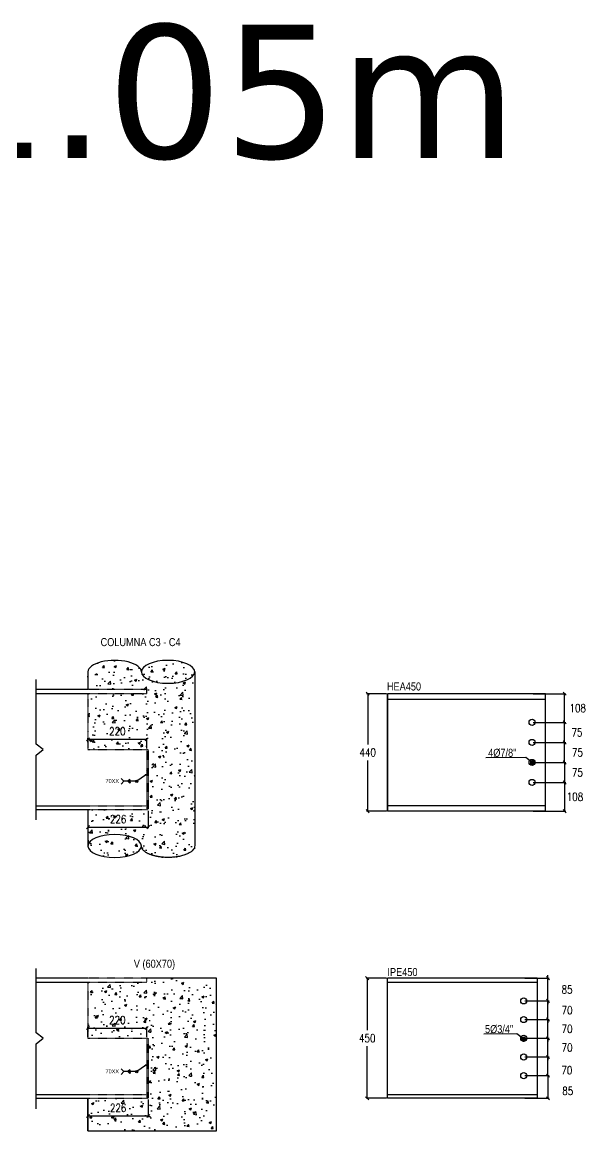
# Model space of a CAD drawing. Header units: millimetres. Extents: x -999 to 93225, y -17477 to 29086.
# Drawn here: x 10739 to 12855, y -8623 to -4469 of the extents above; entities that cross this region are included whole.
import ezdxf
from ezdxf.enums import TextEntityAlignment as Align

# ---------------------------------------------------------------- set-up
doc = ezdxf.new("R2010")
doc.units = ezdxf.units.MM
doc.header["$LTSCALE"] = 0.4
doc.linetypes.add('DXK_LINE_DOT1', pattern=[1.8814, 0.9407, -0.9407])
doc.layers.get('0').update_dxf_attribs({"color": 255})
for name, color, linetype in [('COTAS', 8, 'Continuous'), ('P-PLATINA', 6, 'Continuous'), ('perforaciones', 1, 'Continuous'), ('TEXTO GENRAL', 3, 'Continuous'), ('TITULO', 3, 'Continuous'), ('VIGAS', 5, 'Continuous')]:
    doc.layers.add(name, color=color, linetype=linetype)
doc.styles.add('Arial Narrow', font='', dxfattribs={"height": 0.2})
doc.styles.add('CNI_COTAS', font='romans.shx', dxfattribs={"width": 0.8})
doc.styles.add('ROMANS', font='DINGRAFO.SHX')
doc.styles.add('TEXTO GENERAL', font='verdana.ttf', dxfattribs={"height": 0.9})
doc.styles.get('Arial Narrow').set_extended_font_data('Arial Narrow')
doc.dimstyles.new('1.1', dxfattribs={"dimscale": 0, "dimtxt": 15, "dimasz": 20, "dimexe": 2, "dimexo": 2, "dimgap": 7, "dimtad": 1, "dimdec": 0, "dimzin": 4, "dimdsep": 46, "dimtxsty": 'CNI_COTAS', "dimblk": 'DOTSMALL', "dimcen": 0, "dimclrd": 256, "dimclrt": 3, "dimadec": 0, "dimazin": 0, "dimtfac": 1, "dimtdec": 0, "dimtmove": 2, "dimatfit": 0, "dimldrblk": 'DOT', "dimfxl": 0.05, "dimtolj": 1, "dimtzin": 0, "dimarcsym": 1})
doc.dimstyles.new('1.4', dxfattribs={"dimscale": 0, "dimtxt": 30, "dimasz": 12, "dimexe": 4, "dimexo": 4, "dimgap": 15, "dimtad": 1, "dimdec": 0, "dimzin": 4, "dimdsep": 46, "dimtxsty": 'CNI_COTAS', "dimblk": 'OBLIQUE', "dimcen": -0.09, "dimclrd": 256, "dimclrt": 3, "dimadec": 0, "dimazin": 0, "dimtfac": 1, "dimtdec": 0, "dimtmove": 2, "dimatfit": 0, "dimldrblk": 'DOT', "dimfxl": 0.05, "dimtolj": 1, "dimtzin": 0, "dimarcsym": 0})

# ---------------------------------------------------------------- blocks, each defined once
blk = doc.blocks.new('_Oblique')
at = {"color": 0, "linetype": 'ByBlock', "lineweight": -2}
blk.add_line((-0.5, -0.5), (0.5, 0.5), dxfattribs=at)
blk = doc.blocks.new('*D641')
at = {"layer": 'COTAS', "color": 0, "lineweight": -2, "transparency": 16777216}
for p, q in [((10985.4, -8272.6), (10985.4, -8234.2)), ((11205.4, -8272.6), (11205.4, -8234.2))]:
    blk.add_line(p, q, dxfattribs=at)
at = {"layer": 'COTAS', "lineweight": -2, "transparency": 16777216}
blk.add_line((10985.4, -8238.2), (11205.4, -8238.2), dxfattribs=at)
at = {"layer": 'Defpoints', "color": 0, "transparency": 16777216}
for p in [(11205.4, -8238.2), (10985.4, -8276.6), (11205.4, -8276.6)]:
    blk.add_point(p, dxfattribs=at)
at = {"layer": 'COTAS', "lineweight": -2, "transparency": 16777216, "xscale": 12, "yscale": 12, "zscale": 12, "rotation": 180}
blk.add_blockref('_Oblique', (10985.4, -8238.2), dxfattribs=at)
at = {"layer": 'COTAS', "lineweight": -2, "transparency": 16777216, "xscale": 12, "yscale": 12, "zscale": 12}
blk.add_blockref('_Oblique', (11205.4, -8238.2), dxfattribs=at)
at = {"layer": 'COTAS', "color": 3, "transparency": 16777216, "insert": (11095.4, -8208.2), "char_height": 30, "attachment_point": 5, "style": 'CNI_COTAS'}
blk.add_mtext('\\A1;220', dxfattribs=at)
blk = doc.blocks.new('_Dot')
at = {"color": 0, "linetype": 'ByBlock', "lineweight": -2}
blk.add_line((-0.5, 0), (-1, 0), dxfattribs=at)
at = {"color": 0, "linetype": 'ByBlock', "const_width": 0.5}
blk.add_lwpolyline([(-0.25, 0, 1), (0.25, 0, 1)], format="xyb", close=True, dxfattribs=at)
blk = doc.blocks.new('*D642')
at = {"layer": 'COTAS', "color": 0, "lineweight": -2, "transparency": 16777216}
for p, q in [((10985.4, -8505.6), (10985.4, -8571.7)), ((11211.4, -8505.6), (11211.4, -8571.7))]:
    blk.add_line(p, q, dxfattribs=at)
at = {"layer": 'COTAS', "lineweight": -2, "transparency": 16777216}
blk.add_line((10985.4, -8567.7), (11211.4, -8567.7), dxfattribs=at)
at = {"layer": 'Defpoints', "color": 0, "transparency": 16777216}
for p in [(10985.4, -8501.6), (11211.4, -8501.6), (11211.4, -8567.7)]:
    blk.add_point(p, dxfattribs=at)
at = {"layer": 'COTAS', "lineweight": -2, "transparency": 16777216, "xscale": 12, "yscale": 12, "zscale": 12, "rotation": 180}
blk.add_blockref('_Oblique', (10985.4, -8567.7), dxfattribs=at)
at = {"layer": 'COTAS', "lineweight": -2, "transparency": 16777216, "xscale": 12, "yscale": 12, "zscale": 12}
blk.add_blockref('_Oblique', (11211.4, -8567.7), dxfattribs=at)
at = {"layer": 'COTAS', "color": 3, "transparency": 16777216, "insert": (11098.4, -8537.7), "char_height": 30, "attachment_point": 5, "style": 'CNI_COTAS'}
blk.add_mtext('\\A1;226', dxfattribs=at)
blk = doc.blocks.new('*D678')
at = {"layer": 'COTAS', "color": 0, "lineweight": -2, "transparency": 16777216}
for p, q in [((12103.7, -6985.4), (12029.9, -6985.4)), ((12103.7, -7425.4), (12029.9, -7425.4))]:
    blk.add_line(p, q, dxfattribs=at)
at = {"layer": 'COTAS', "lineweight": -2, "transparency": 16777216}
for p, q in [((12033.9, -6985.4), (12033.9, -7175.4)), ((12033.9, -7425.4), (12033.9, -7235.4))]:
    blk.add_line(p, q, dxfattribs=at)
at = {"layer": 'Defpoints', "color": 0, "transparency": 16777216}
for p in [(12107.7, -6985.4), (12033.9, -7425.4), (12107.7, -7425.4)]:
    blk.add_point(p, dxfattribs=at)
at = {"layer": 'COTAS', "lineweight": -2, "transparency": 16777216, "xscale": 12, "yscale": 12, "zscale": 12}
for p, rotation in [((12033.9, -6985.4), 90), ((12033.9, -7425.4), 270)]:
    blk.add_blockref('_Oblique', p, dxfattribs=dict(at, rotation=rotation))
at = {"layer": 'COTAS', "color": 3, "transparency": 16777216, "insert": (12033.9, -7205.4), "char_height": 30, "attachment_point": 5, "rotation": 0.01, "style": 'CNI_COTAS'}
blk.add_mtext('\\A1;440', dxfattribs=at)
blk = doc.blocks.new('_DotSmall')
at = {"color": 0, "linetype": 'ByBlock', "const_width": 0.5}
blk.add_lwpolyline([(-0.0625, 0, 1), (0.0625, 0, 1)], format="xyb", close=True, dxfattribs=at)
blk = doc.blocks.new('*D713')
at = {"layer": 'COTAS', "color": 0, "lineweight": -2, "transparency": 16777216}
for p, q in [((12103.7, -8051.6), (12028.1, -8051.6)), ((12103.7, -8501.6), (12028.1, -8501.6))]:
    blk.add_line(p, q, dxfattribs=at)
at = {"layer": 'COTAS', "lineweight": -2, "transparency": 16777216}
for p, q in [((12032.1, -8051.6), (12032.1, -8246.6)), ((12032.1, -8501.6), (12032.1, -8306.6))]:
    blk.add_line(p, q, dxfattribs=at)
at = {"layer": 'Defpoints', "color": 0, "transparency": 16777216}
for p in [(12032.1, -8051.6), (12107.7, -8051.6), (12107.7, -8501.6)]:
    blk.add_point(p, dxfattribs=at)
at = {"layer": 'COTAS', "lineweight": -2, "transparency": 16777216, "xscale": 12, "yscale": 12, "zscale": 12}
for p, rotation in [((12032.1, -8051.6), 90), ((12032.1, -8501.6), 270)]:
    blk.add_blockref('_Oblique', p, dxfattribs=dict(at, rotation=rotation))
at = {"layer": 'COTAS', "color": 3, "transparency": 16777216, "insert": (12032.1, -8276.6), "char_height": 30, "attachment_point": 5, "rotation": 0.01, "style": 'CNI_COTAS'}
blk.add_mtext('\\A1;450', dxfattribs=at)
blk = doc.blocks.new('*D770')
at = {"layer": 'COTAS', "color": 0, "lineweight": -2, "transparency": 16777216}
for p, q in [((12622.7, -8206.6), (12713.6, -8206.6)), ((12622.7, -8276.6), (12713.6, -8276.6))]:
    blk.add_line(p, q, dxfattribs=at)
at = {"layer": 'COTAS', "lineweight": -2, "transparency": 16777216}
for p, q in [((12709.6, -8206.6), (12709.6, -8194.6)), ((12709.6, -8276.6), (12709.6, -8206.6)), ((12709.6, -8276.6), (12709.6, -8288.6))]:
    blk.add_line(p, q, dxfattribs=at)
at = {"layer": 'Defpoints', "color": 0, "transparency": 16777216}
for p in [(12618.7, -8206.6), (12709.6, -8206.6), (12618.7, -8276.6)]:
    blk.add_point(p, dxfattribs=at)
at = {"layer": 'COTAS', "lineweight": -2, "transparency": 16777216, "xscale": 12, "yscale": 12, "zscale": 12}
for p, rotation in [((12709.6, -8206.6), 270), ((12709.6, -8276.6), 90)]:
    blk.add_blockref('_Oblique', p, dxfattribs=dict(at, rotation=rotation))
at = {"layer": 'COTAS', "color": 3, "transparency": 16777216, "insert": (12781.1, -8241.6), "char_height": 30, "attachment_point": 5, "rotation": 0.01, "style": 'CNI_COTAS'}
blk.add_mtext('\\A1;70', dxfattribs=at)
blk = doc.blocks.new('*D765')
at = {"layer": 'COTAS', "lineweight": -2, "transparency": 16777216}
for p, q in [((12709.6, -8276.6), (12709.6, -8264.6)), ((12709.6, -8346.6), (12709.6, -8276.6)), ((12709.6, -8346.6), (12709.6, -8358.6))]:
    blk.add_line(p, q, dxfattribs=at)
at = {"layer": 'COTAS', "color": 0, "lineweight": -2, "transparency": 16777216}
for p, q in [((12622.7, -8276.6), (12713.6, -8276.6)), ((12622.7, -8346.6), (12713.6, -8346.6))]:
    blk.add_line(p, q, dxfattribs=at)
at = {"layer": 'Defpoints', "color": 0, "transparency": 16777216}
for p in [(12618.7, -8276.6), (12709.6, -8276.6), (12618.7, -8346.6)]:
    blk.add_point(p, dxfattribs=at)
at = {"layer": 'COTAS', "lineweight": -2, "transparency": 16777216, "xscale": 12, "yscale": 12, "zscale": 12}
for p, rotation in [((12709.6, -8276.6), 270), ((12709.6, -8346.6), 90)]:
    blk.add_blockref('_Oblique', p, dxfattribs=dict(at, rotation=rotation))
at = {"layer": 'COTAS', "color": 3, "transparency": 16777216, "insert": (12781.1, -8311.6), "char_height": 30, "attachment_point": 5, "rotation": 0.01, "style": 'CNI_COTAS'}
blk.add_mtext('\\A1;70', dxfattribs=at)
blk = doc.blocks.new('*D766')
at = {"layer": 'COTAS', "color": 0, "lineweight": -2, "transparency": 16777216}
for p, q in [((12622.7, -8346.6), (12713.6, -8346.6)), ((12622.7, -8416.6), (12713.6, -8416.6))]:
    blk.add_line(p, q, dxfattribs=at)
at = {"layer": 'COTAS', "lineweight": -2, "transparency": 16777216}
blk.add_line((12709.6, -8416.6), (12709.6, -8346.6), dxfattribs=at)
at = {"layer": 'Defpoints', "color": 0, "transparency": 16777216}
for p in [(12618.7, -8346.6), (12709.6, -8346.6), (12618.7, -8416.6)]:
    blk.add_point(p, dxfattribs=at)
at = {"layer": 'COTAS', "lineweight": -2, "transparency": 16777216, "xscale": 12, "yscale": 12, "zscale": 12}
for p, rotation in [((12709.6, -8346.6), 90), ((12709.6, -8416.6), 270)]:
    blk.add_blockref('_Oblique', p, dxfattribs=dict(at, rotation=rotation))
at = {"layer": 'COTAS', "color": 3, "transparency": 16777216, "insert": (12780.4, -8396.6), "char_height": 30, "attachment_point": 5, "rotation": 0.01, "style": 'CNI_COTAS'}
blk.add_mtext('\\A1;70', dxfattribs=at)
blk = doc.blocks.new('*D767')
at = {"layer": 'COTAS', "color": 0, "lineweight": -2, "transparency": 16777216}
for p, q in [((12622.7, -8416.6), (12713.6, -8416.6)), ((12622.7, -8501.6), (12713.6, -8501.6))]:
    blk.add_line(p, q, dxfattribs=at)
at = {"layer": 'COTAS', "lineweight": -2, "transparency": 16777216}
blk.add_line((12709.6, -8416.6), (12709.6, -8501.6), dxfattribs=at)
at = {"layer": 'Defpoints', "color": 0, "transparency": 16777216}
for p in [(12618.7, -8416.6), (12618.7, -8501.6), (12709.6, -8501.6)]:
    blk.add_point(p, dxfattribs=at)
at = {"layer": 'COTAS', "lineweight": -2, "transparency": 16777216, "xscale": 12, "yscale": 12, "zscale": 12}
for p, rotation in [((12709.6, -8416.6), 90), ((12709.6, -8501.6), 270)]:
    blk.add_blockref('_Oblique', p, dxfattribs=dict(at, rotation=rotation))
at = {"layer": 'COTAS', "color": 3, "transparency": 16777216, "insert": (12783.6, -8474.1), "char_height": 30, "attachment_point": 5, "rotation": 0.01, "style": 'CNI_COTAS'}
blk.add_mtext('\\A1;85', dxfattribs=at)
blk = doc.blocks.new('*D768')
at = {"layer": 'COTAS', "color": 0, "lineweight": -2, "transparency": 16777216}
for p, q in [((12622.7, -8136.6), (12713.6, -8136.6)), ((12622.7, -8206.6), (12713.6, -8206.6))]:
    blk.add_line(p, q, dxfattribs=at)
at = {"layer": 'COTAS', "lineweight": -2, "transparency": 16777216}
for p, q in [((12709.6, -8136.6), (12709.6, -8124.6)), ((12709.6, -8206.6), (12709.6, -8136.6)), ((12709.6, -8206.6), (12709.6, -8218.6))]:
    blk.add_line(p, q, dxfattribs=at)
at = {"layer": 'Defpoints', "color": 0, "transparency": 16777216}
for p in [(12618.7, -8136.6), (12709.6, -8136.6), (12618.7, -8206.6)]:
    blk.add_point(p, dxfattribs=at)
at = {"layer": 'COTAS', "lineweight": -2, "transparency": 16777216, "xscale": 12, "yscale": 12, "zscale": 12}
for p, rotation in [((12709.6, -8136.6), 270), ((12709.6, -8206.6), 90)]:
    blk.add_blockref('_Oblique', p, dxfattribs=dict(at, rotation=rotation))
at = {"layer": 'COTAS', "color": 3, "transparency": 16777216, "insert": (12781.1, -8171.6), "char_height": 30, "attachment_point": 5, "rotation": 0.01, "style": 'CNI_COTAS'}
blk.add_mtext('\\A1;70', dxfattribs=at)
blk = doc.blocks.new('*D769')
at = {"layer": 'COTAS', "color": 0, "lineweight": -2, "transparency": 16777216}
for p, q in [((12622.7, -8051.6), (12713.6, -8051.6)), ((12622.7, -8136.6), (12713.6, -8136.6))]:
    blk.add_line(p, q, dxfattribs=at)
at = {"layer": 'COTAS', "lineweight": -2, "transparency": 16777216}
for p, q in [((12709.6, -8051.6), (12709.6, -8039.6)), ((12709.6, -8136.6), (12709.6, -8051.6)), ((12709.6, -8136.6), (12709.6, -8148.6))]:
    blk.add_line(p, q, dxfattribs=at)
at = {"layer": 'Defpoints', "color": 0, "transparency": 16777216}
for p in [(12618.7, -8051.6), (12709.6, -8051.6), (12618.7, -8136.6)]:
    blk.add_point(p, dxfattribs=at)
at = {"layer": 'COTAS', "lineweight": -2, "transparency": 16777216, "xscale": 12, "yscale": 12, "zscale": 12}
for p, rotation in [((12709.6, -8051.6), 270), ((12709.6, -8136.6), 90)]:
    blk.add_blockref('_Oblique', p, dxfattribs=dict(at, rotation=rotation))
at = {"layer": 'COTAS', "color": 3, "transparency": 16777216, "insert": (12781.1, -8094.1), "char_height": 30, "attachment_point": 5, "rotation": 0.01, "style": 'CNI_COTAS'}
blk.add_mtext('\\A1;85', dxfattribs=at)
blk = doc.blocks.new('*D777')
at = {"layer": 'COTAS', "color": 0, "lineweight": -2, "transparency": 16777216}
for p, q in [((12654, -7167.9), (12776.1, -7167.9)), ((12654, -7242.9), (12776.1, -7242.9))]:
    blk.add_line(p, q, dxfattribs=at)
at = {"layer": 'COTAS', "lineweight": -2, "transparency": 16777216}
blk.add_line((12772.1, -7242.9), (12772.1, -7167.9), dxfattribs=at)
at = {"layer": 'Defpoints', "color": 0, "transparency": 16777216}
for p in [(12650, -7167.9), (12772.1, -7167.9), (12650, -7242.9)]:
    blk.add_point(p, dxfattribs=at)
at = {"layer": 'COTAS', "lineweight": -2, "transparency": 16777216, "xscale": 12, "yscale": 12, "zscale": 12}
for p, rotation in [((12772.1, -7167.9), 90), ((12772.1, -7242.9), 270)]:
    blk.add_blockref('_Oblique', p, dxfattribs=dict(at, rotation=rotation))
at = {"layer": 'COTAS', "color": 3, "transparency": 16777216, "insert": (12820.1, -7205.4), "char_height": 30, "attachment_point": 5, "rotation": 0.01, "style": 'CNI_COTAS'}
blk.add_mtext('\\A1;75', dxfattribs=at)
blk = doc.blocks.new('*D778')
at = {"layer": 'COTAS', "color": 0, "lineweight": -2, "transparency": 16777216}
for p, q in [((12654, -7092.9), (12776.1, -7092.9)), ((12654, -7167.9), (12776.1, -7167.9))]:
    blk.add_line(p, q, dxfattribs=at)
at = {"layer": 'COTAS', "lineweight": -2, "transparency": 16777216}
blk.add_line((12772.1, -7167.9), (12772.1, -7092.9), dxfattribs=at)
at = {"layer": 'Defpoints', "color": 0, "transparency": 16777216}
for p in [(12650, -7092.9), (12772.1, -7092.9), (12650, -7167.9)]:
    blk.add_point(p, dxfattribs=at)
at = {"layer": 'COTAS', "lineweight": -2, "transparency": 16777216, "xscale": 12, "yscale": 12, "zscale": 12}
for p, rotation in [((12772.1, -7092.9), 90), ((12772.1, -7167.9), 270)]:
    blk.add_blockref('_Oblique', p, dxfattribs=dict(at, rotation=rotation))
at = {"layer": 'COTAS', "color": 3, "transparency": 16777216, "insert": (12818, -7130.4), "char_height": 30, "attachment_point": 5, "rotation": 0.01, "style": 'CNI_COTAS'}
blk.add_mtext('\\A1;75', dxfattribs=at)
blk = doc.blocks.new('*D779')
at = {"layer": 'COTAS', "color": 0, "lineweight": -2, "transparency": 16777216}
for p, q in [((12654, -6985.4), (12776.1, -6985.4)), ((12654, -7092.9), (12776.1, -7092.9))]:
    blk.add_line(p, q, dxfattribs=at)
at = {"layer": 'COTAS', "lineweight": -2, "transparency": 16777216}
blk.add_line((12772.1, -7092.9), (12772.1, -6985.4), dxfattribs=at)
at = {"layer": 'Defpoints', "color": 0, "transparency": 16777216}
for p in [(12650, -6985.4), (12772.1, -6985.4), (12650, -7092.9)]:
    blk.add_point(p, dxfattribs=at)
at = {"layer": 'COTAS', "lineweight": -2, "transparency": 16777216, "xscale": 12, "yscale": 12, "zscale": 12}
for p, rotation in [((12772.1, -6985.4), 90), ((12772.1, -7092.9), 270)]:
    blk.add_blockref('_Oblique', p, dxfattribs=dict(at, rotation=rotation))
at = {"layer": 'COTAS', "color": 3, "transparency": 16777216, "insert": (12821.1, -7039.2), "char_height": 30, "attachment_point": 5, "rotation": 0.01, "style": 'CNI_COTAS'}
blk.add_mtext('\\A1;108', dxfattribs=at)
blk = doc.blocks.new('*D780')
at = {"layer": 'COTAS', "color": 0, "lineweight": -2, "transparency": 16777216}
for p, q in [((12654, -7242.9), (12776.1, -7242.9)), ((12654, -7317.9), (12776.1, -7317.9))]:
    blk.add_line(p, q, dxfattribs=at)
at = {"layer": 'COTAS', "lineweight": -2, "transparency": 16777216}
blk.add_line((12772.1, -7242.9), (12772.1, -7317.9), dxfattribs=at)
at = {"layer": 'Defpoints', "color": 0, "transparency": 16777216}
for p in [(12650, -7242.9), (12650, -7317.9), (12772.1, -7317.9)]:
    blk.add_point(p, dxfattribs=at)
at = {"layer": 'COTAS', "lineweight": -2, "transparency": 16777216, "xscale": 12, "yscale": 12, "zscale": 12}
for p, rotation in [((12772.1, -7242.9), 90), ((12772.1, -7317.9), 270)]:
    blk.add_blockref('_Oblique', p, dxfattribs=dict(at, rotation=rotation))
at = {"layer": 'COTAS', "color": 3, "transparency": 16777216, "insert": (12820.1, -7280.4), "char_height": 30, "attachment_point": 5, "rotation": 0.01, "style": 'CNI_COTAS'}
blk.add_mtext('\\A1;75', dxfattribs=at)
blk = doc.blocks.new('*D781')
at = {"layer": 'COTAS', "color": 0, "lineweight": -2, "transparency": 16777216}
for p, q in [((12654, -7317.9), (12776.1, -7317.9)), ((12654, -7425.4), (12776.1, -7425.4))]:
    blk.add_line(p, q, dxfattribs=at)
at = {"layer": 'COTAS', "lineweight": -2, "transparency": 16777216}
blk.add_line((12772.1, -7317.9), (12772.1, -7425.4), dxfattribs=at)
at = {"layer": 'Defpoints', "color": 0, "transparency": 16777216}
for p in [(12650, -7317.9), (12650, -7425.4), (12772.1, -7425.4)]:
    blk.add_point(p, dxfattribs=at)
at = {"layer": 'COTAS', "lineweight": -2, "transparency": 16777216, "xscale": 12, "yscale": 12, "zscale": 12}
for p, rotation in [((12772.1, -7317.9), 90), ((12772.1, -7425.4), 270)]:
    blk.add_blockref('_Oblique', p, dxfattribs=dict(at, rotation=rotation))
at = {"layer": 'COTAS', "color": 3, "transparency": 16777216, "insert": (12810.6, -7371.7), "char_height": 30, "attachment_point": 5, "rotation": 0.01, "style": 'CNI_COTAS'}
blk.add_mtext('\\A1;108', dxfattribs=at)
blk = doc.blocks.new('*D824')
at = {"layer": 'COTAS', "color": 0, "lineweight": -2, "transparency": 16777216}
for p, q in [((10985.4, -7167.5), (10985.4, -7152.3)), ((11205.4, -7190.7), (11205.4, -7152.3))]:
    blk.add_line(p, q, dxfattribs=at)
at = {"layer": 'COTAS', "lineweight": -2, "transparency": 16777216}
blk.add_line((10985.4, -7156.3), (11205.4, -7156.3), dxfattribs=at)
at = {"layer": 'Defpoints', "color": 0, "transparency": 16777216}
for p in [(10985.4, -7171.5), (11205.4, -7156.3), (11205.4, -7194.7)]:
    blk.add_point(p, dxfattribs=at)
at = {"layer": 'COTAS', "lineweight": -2, "transparency": 16777216, "xscale": 12, "yscale": 12, "zscale": 12, "rotation": 180}
blk.add_blockref('_Oblique', (10985.4, -7156.3), dxfattribs=at)
at = {"layer": 'COTAS', "lineweight": -2, "transparency": 16777216, "xscale": 12, "yscale": 12, "zscale": 12}
blk.add_blockref('_Oblique', (11205.4, -7156.3), dxfattribs=at)
at = {"layer": 'COTAS', "color": 3, "transparency": 16777216, "insert": (11095.4, -7126.3), "char_height": 30, "attachment_point": 5, "style": 'CNI_COTAS'}
blk.add_mtext('\\A1;220', dxfattribs=at)
blk = doc.blocks.new('*D825')
at = {"layer": 'COTAS', "color": 0, "lineweight": -2, "transparency": 16777216}
for p, q in [((10985.4, -7423.7), (10985.4, -7489.8)), ((11211.4, -7423.7), (11211.4, -7489.8))]:
    blk.add_line(p, q, dxfattribs=at)
at = {"layer": 'COTAS', "lineweight": -2, "transparency": 16777216}
blk.add_line((10985.4, -7485.8), (11211.4, -7485.8), dxfattribs=at)
at = {"layer": 'Defpoints', "color": 0, "transparency": 16777216}
for p in [(10985.4, -7419.7), (11211.4, -7419.7), (11211.4, -7485.8)]:
    blk.add_point(p, dxfattribs=at)
at = {"layer": 'COTAS', "lineweight": -2, "transparency": 16777216, "xscale": 12, "yscale": 12, "zscale": 12, "rotation": 180}
blk.add_blockref('_Oblique', (10985.4, -7485.8), dxfattribs=at)
at = {"layer": 'COTAS', "lineweight": -2, "transparency": 16777216, "xscale": 12, "yscale": 12, "zscale": 12}
blk.add_blockref('_Oblique', (11211.4, -7485.8), dxfattribs=at)
at = {"layer": 'COTAS', "color": 3, "transparency": 16777216, "insert": (11098.4, -7455.8), "char_height": 30, "attachment_point": 5, "style": 'CNI_COTAS'}
blk.add_mtext('\\A1;226', dxfattribs=at)
blk = doc.blocks.new('SOLDADURA FILETE ALREDEDOR 1 DE 8')
h = blk.add_hatch(color=256)
h.dxf.hatch_style = 1
h.paths.add_polyline_path([(8202.3, -7175.2), (8199.7, -7171.4), (8204.2, -7171)])
for p, q in [((8201, -7173.3), (8168, -7196.3)), ((8168, -7196.3), (8120.2, -7196.3)), ((8141.8, -7189.2), (8134.7, -7196.3)), ((8141.8, -7203.4), (8134.7, -7196.3)), ((8141.8, -7196.3), (8141.8, -7189.2)), ((8141.8, -7196.3), (8141.8, -7203.4))]:
    blk.add_line(p, q)
blk.add_lwpolyline([(8109.7, -7206.8), (8120.2, -7196.3), (8109.7, -7185.8)])
blk.add_lwpolyline([(8204.2, -7171), (8202.3, -7175.2), (8199.7, -7171.4)], close=True)
blk.add_circle((8168, -7196.3), 4.13)
at = {"layer": 'TITULO', "style": 'ROMANS'}
for s, height, p in [('70XX', 14.92, (8051.2, -7202.9)), ('8', 5.33, (8142.6, -7195.1)), ('8', 5.33, (8142.6, -7203.4))]:
    blk.add_text(s, height=height, dxfattribs=at).set_placement(p)

msp = doc.modelspace()

# ---------------------------------------------------------------- hatches: boundary and pattern name
at = {"layer": 'COTAS'}
h = msp.add_hatch(dxfattribs=at)
h.set_pattern_fill('AR-CONC', color=256, scale=0.5)
edge = h.paths.add_edge_path()
edge.add_ellipse((11285.4, -6903.4), major_axis=(-100, 0), ratio=0.428571, start_angle=179.9999, end_angle=360, ccw=False)
edge.add_spline(control_points=[(11385.4, -6903.4), (11385.4, -7229.8), (11385.4, -7556.1)], knot_values=[0, 0, 0, 1, 1, 1], weights=[1, 1, 1], degree=2, periodic=0)
edge.add_spline(control_points=[(11385.4, -7556.1), (11385.4, -7599), (11285.4, -7599), (11185.4, -7599), (11185.4, -7556.1)], knot_values=[1, 1, 1, 2.570796, 2.570796, 4.141591, 4.141591, 4.141591], weights=[1, 0.707107, 1, 0.707107, 0.999999], degree=2, periodic=0)
edge.add_ellipse((11085.4, -7556.1), major_axis=(-100, 0), ratio=0.428571, start_angle=0, end_angle=179.9999, ccw=False)
edge.add_line((10985.4, -7556.1), (10985.4, -7419.7))
edge.add_line((10985.4, -7419.7), (10985.4, -7419.7))
edge.add_line((10985.4, -7419.7), (11205.4, -7419.7))
edge.add_line((11205.4, -7419.7), (11205.4, -7194.7))
edge.add_line((11205.4, -7194.7), (10985.4, -7194.7))
edge.add_line((10985.4, -7194.7), (10985.4, -7128.4))
edge.add_line((10985.4, -7128.4), (10985.4, -6984.3))
edge.add_line((10985.4, -6984.3), (11205.4, -6984.3))
edge.add_line((11205.4, -6984.3), (11205.4, -6969.7))
edge.add_line((11205.4, -6969.7), (10985.4, -6969.7))
edge.add_line((10985.4, -6969.7), (10985.4, -6903.4))
edge.add_ellipse((11085.4, -6903.4), major_axis=(100, 0), ratio=0.428571, start_angle=0, end_angle=180, ccw=False)
h = msp.add_hatch(dxfattribs=at)
h.set_pattern_fill('AR-CONC', color=256, scale=0.5)
h.paths.add_polyline_path([(11466.9, -8051.6), (11205.4, -8051.6), (11205.4, -8066.2), (10985.4, -8066.2), (10985.4, -8276.6), (11205.4, -8276.6), (11211.4, -8276.6), (11211.4, -8501.6), (11205.4, -8501.6), (10985.4, -8501.6), (10985.4, -8623.4), (11466.9, -8623.4)])
h.paths.add_polyline_path([(11060.1, -8560.2), (11136.8, -8560.2), (11136.8, -8515.2), (11060.1, -8515.2)], flags=24)
h.paths.add_polyline_path([(11057.1, -8230.7), (11133.8, -8230.7), (11133.8, -8185.7), (11057.1, -8185.7)], flags=24)

# ---------------------------------------------------------------- linework, layer by layer
at = {"color": 2}
for p, q in [((12107.7, -6985.4), (12107.7, -7425.4)), ((12699.9, -6985.4), (12107.7, -6985.4)), ((12107.7, -7425.4), (12107.7, -6985.4)), ((12107.7, -7006.4), (12699.9, -7006.4)), ((12699.9, -7425.4), (12699.9, -6985.4)), ((10791.6, -7405.1), (10985.4, -7405.1)), ((10791.6, -7419.7), (10985.4, -7419.7)), ((12107.7, -7404.4), (12699.9, -7404.4)), ((12699.9, -7425.4), (12107.7, -7425.4)), ((12668.7, -8051.6), (12107.7, -8051.6)), ((12107.7, -8501.6), (12107.7, -8051.6)), ((12107.7, -8066.2), (12668.7, -8066.2)), ((10791.6, -8487), (10985.4, -8487)), ((10791.6, -8501.6), (10985.4, -8501.6)), ((12107.7, -8487), (12668.7, -8487))]:
    msp.add_line(p, q, dxfattribs=at)
at = {"color": 2, "linetype": 'DXK_LINE_DOT1'}
for p, q in [((10985.4, -7194.7), (11205.4, -7194.7)), ((10985.4, -7405.1), (11205.4, -7405.1)), ((10985.4, -7419.7), (11205.4, -7419.7)), ((10985.4, -8487), (11205.4, -8487)), ((10985.4, -8501.6), (11205.4, -8501.6))]:
    msp.add_line(p, q, dxfattribs=at)
at = {"color": 2}
for points in [[(10985.4, -6969.7), (10791.6, -6969.7)], [(10791.6, -6984.3), (10985.4, -6984.3)], [(10985.4, -8051.6), (10791.6, -8051.6)], [(12668.7, -8051.6), (12668.7, -8487), (12668.7, -8501.6), (12107.7, -8501.6)], [(10791.6, -8066.2), (10985.4, -8066.2)]]:
    msp.add_lwpolyline(points, dxfattribs=at)
at = {"color": 2, "linetype": 'DXK_LINE_DOT1'}
for points in [[(10985.4, -6984.3), (11205.4, -6984.3), (11205.4, -6969.7), (10985.4, -6969.7)], [(10985.4, -6984.3), (10985.4, -7128.4), (10985.4, -7194.7), (10985.4, -7194.7), (10985.4, -7194.7)], [(10985.4, -8066.2), (11205.4, -8066.2), (11205.4, -8051.6), (10985.4, -8051.6)], [(10985.4, -8066.2), (10985.4, -8276.6), (11205.4, -8276.6)]]:
    msp.add_lwpolyline(points, dxfattribs=at)
at = {"layer": 'COTAS'}
for points in [[(10791.6, -7457.6), (10791.6, -7215.5), (10818, -7194.7), (10791.6, -7173.9), (10791.6, -6932.6)], [(10791.6, -8541.3), (10791.6, -8297.4), (10818, -8276.6), (10791.6, -8255.8), (10791.6, -8015.4)]]:
    msp.add_lwpolyline(points, dxfattribs=at)
at = {"layer": 'COTAS', "color": 1}
msp.add_lwpolyline([(10985.4, -8623.4), (10985.4, -8501.6), (10985.4, -8623.4), (11466.9, -8623.4), (11466.9, -8051.6), (11205.4, -8051.6), (11205.4, -8051.6)], dxfattribs=at)
at = {"layer": 'P-PLATINA', "linetype": 'DXK_LINE_DOT1'}
for p, q in [((11205.4, -7194.7), (11205.4, -7419.7)), ((11205.4, -7194.7), (11211.4, -7194.7)), ((11211.4, -7194.7), (11211.4, -7419.7)), ((11205.4, -7419.7), (11211.4, -7419.7)), ((11205.4, -8276.6), (11205.4, -8501.6)), ((11205.4, -8276.6), (11211.4, -8276.6)), ((11211.4, -8276.6), (11211.4, -8501.6)), ((11205.4, -8501.6), (11211.4, -8501.6))]:
    msp.add_line(p, q, dxfattribs=at)
at = {"layer": 'perforaciones'}
for centre in [(12650, -7092.9), (12650, -7167.9), (12650, -7242.9), (12650, -7317.9), (12618.7, -8136.6), (12618.7, -8206.6), (12618.7, -8276.6), (12618.7, -8346.6), (12618.7, -8416.6)]:
    msp.add_circle(centre, 11.5, dxfattribs=at)
at = {"layer": 'VIGAS', "color": 30, "linetype": 'Continuous'}
for points in [[(10985.4, -6903.4), (10985.4, -6903.4), (10985.4, -6969.7)], [(10985.4, -7419.7), (10985.4, -7556.1)]]:
    msp.add_lwpolyline(points, dxfattribs=at)
msp.add_ellipse((11085.4, -6903.4), major_axis=(100, 0), ratio=0.428571, start_param=0, end_param=3.141593, dxfattribs=at)
at = {"layer": 'VIGAS', "color": 30, "linetype": 'Continuous', "extrusion": (0, 0, -1)}
for centre in [(11285.4, -6903.4), (11085.4, -7556.1)]:
    msp.add_ellipse(centre, major_axis=(-100, 0), ratio=0.428571, dxfattribs=at)
at = {"layer": 'VIGAS', "color": 30, "linetype": 'Continuous'}
msp.add_rational_spline([(11385.4, -6903.4), (11385.4, -7229.8), (11385.4, -7556.1), (11385.4, -7599), (11285.4, -7599), (11185.4, -7599), (11185.4, -7556.1)], [1, 1, 1, 0.707106781187, 1, 0.707106781187, 1], degree=2, knots=[0, 0, 0, 1, 1, 2.570796, 2.570796, 4.141593, 4.141593, 4.141593], dxfattribs=at)

# ---------------------------------------------------------------- block references
for p in [(2999.9, -117.2), (3000, -1205.1)]:
    msp.add_blockref('SOLDADURA FILETE ALREDEDOR 1 DE 8', p)

# ---------------------------------------------------------------- texts
at = {"color": 96, "style": 'Arial Narrow'}
for s, p in [('COLUMNA C3 - C4', (11182.5, -6792)), ('HEA450', (12169.8, -6958.2)), ('4%%C7/8"', (12538.3, -7206.8)), ('V (60X70)', (11234.5, -7997.2)), ('IPE450', (12164.1, -8028.4)), ('5%%C3/4"', (12526.4, -8242.1))]:
    msp.add_text(s, height=30, dxfattribs=at).set_placement(p, align=Align.MIDDLE_CENTER)
at = {"layer": 'TEXTO GENRAL', "color": 3, "style": 'TEXTO GENERAL'}
msp.add_text('PLANTA DE PISO 3 N.E. +11.05m', height=500, dxfattribs=at).set_placement((6928, -4728), align=Align.MIDDLE_CENTER)

# ---------------------------------------------------------------- dimensions: what is measured, and where the dimension line sits
at = {"layer": 'COTAS'}
for base, p1, p2, picture, middle in [((12033.9, -7425.4), (12107.7, -6985.4), (12107.7, -7425.4), '*D678', (12033.9, -7205.4)), ((12032.1, -8051.6), (12107.7, -8501.6), (12107.7, -8051.6), '*D713', (12032.1, -8276.6)), ((12709.6, -8051.6), (12618.7, -8136.6), (12618.7, -8051.6), '*D769', (12781.1, -8094.1)), ((12709.6, -8136.6), (12618.7, -8206.6), (12618.7, -8136.6), '*D768', (12781.1, -8171.6)), ((12709.6, -8206.6), (12618.7, -8276.6), (12618.7, -8206.6), '*D770', (12781.1, -8241.6)), ((12709.6, -8276.6), (12618.7, -8346.6), (12618.7, -8276.6), '*D765', (12781.1, -8311.6))]:
    dim = msp.add_linear_dim(base=base, p1=p1, p2=p2, angle=90, dimstyle='1.4', override={"dimscale": 1}, dxfattribs=at)
    dim.commit()
    dim.dimension.update_dxf_attribs({"geometry": picture, "text_midpoint": middle, "text_rotation": 0.01})
for base, p1, p2, picture, middle in [((12772.0856014, -6985.4267955), (12649.9721731, -7092.9267955), (12649.9721731, -6985.4267955), '*D779', (12821.1168221, -7039.1767955)), ((12772.1, -7092.9), (12650, -7167.9), (12650, -7092.9), '*D778', (12818, -7130.4)), ((12772.1, -7167.9), (12650, -7242.9), (12650, -7167.9), '*D777', (12820.1, -7205.4)), ((12772.1, -7317.9), (12650, -7242.9), (12650, -7317.9), '*D780', (12820.1, -7280.4)), ((12772.0856014, -7425.4267955), (12649.9721731, -7317.9267955), (12649.9721731, -7425.4267955), '*D781', (12810.5682298, -7371.6767955)), ((12709.6, -8346.6), (12618.7, -8416.6), (12618.7, -8346.6), '*D766', (12780.4, -8396.6)), ((12709.6, -8501.6), (12618.7, -8416.6), (12618.7, -8501.6), '*D767', (12783.6, -8474.1))]:
    dim = msp.add_linear_dim(base=base, p1=p1, p2=p2, angle=90, dimstyle='1.4', override={"dimscale": 1}, dxfattribs=at)
    dim.commit()
    dim.dimension.update_dxf_attribs({"geometry": picture, "text_midpoint": middle, "dimtype": 160, "text_rotation": 0.01})
for base, p1, p2, picture, middle in [((11205.4, -7156.3), (10985.4, -7171.5), (11205.4, -7194.7), '*D824', (11095.4, -7126.3)), ((11211.4, -7485.8), (10985.4, -7419.7), (11211.4, -7419.7), '*D825', (11098.4, -7455.8)), ((11205.4, -8238.2), (10985.4, -8276.6), (11205.4, -8276.6), '*D641', (11095.4, -8208.2)), ((11211.4, -8567.7), (10985.4, -8501.6), (11211.4, -8501.6), '*D642', (11098.4, -8537.7))]:
    dim = msp.add_linear_dim(base=base, p1=p1, p2=p2, dimstyle='1.4', override={"dimscale": 1}, dxfattribs=at)
    dim.commit()
    dim.dimension.update_dxf_attribs({"geometry": picture, "text_midpoint": middle})

# ---------------------------------------------------------------- leaders
for points in [[(12651.9, -7244.6), (12626.4, -7224.6), (12476.8, -7225.1)], [(12618.7, -8280.3), (12593.2, -8260.3), (12469.7, -8260.7)]]:
    msp.add_leader(points, dimstyle='1.1', override={"dimscale": 1}, dxfattribs=at)

doc.saveas('drawing.dxf')
